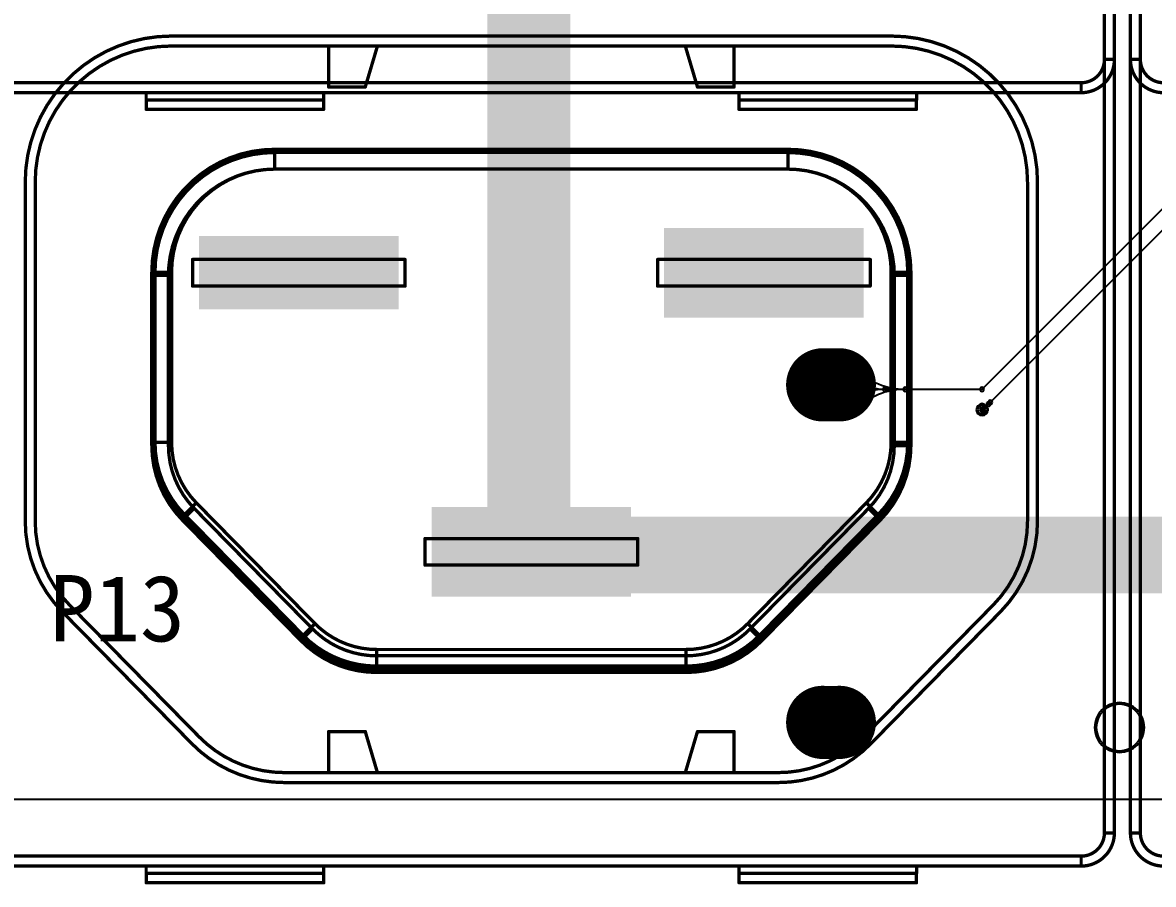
# Model space of a CAD drawing. Header units: inches. Extents: x 32166 to 66782, y 2386 to 7162.
# Drawn here: x 32930 to 33066.2, y 3474.1 to 3577.9 of the extents above; entities that cross this region are included whole.
import ezdxf

# ---------------------------------------------------------------- set-up
doc = ezdxf.new("R2010")
doc.units = ezdxf.units.IN
doc.header["$LTSCALE"] = 0.64311
doc.header["$MEASUREMENT"] = 0
for name, color, linetype in [('KEEPOUTLAYER', 6, 'CONTINUOUS'), ('MULTILAYER', 9, 'CONTINUOUS'), ('TOPLAYER', 1, 'CONTINUOUS'), ('TOPOVERLAY', 2, 'CONTINUOUS'), ('TOPSOLDER', 216, 'CONTINUOUS')]:
    doc.layers.add(name, color=color, linetype=linetype)
doc.styles.get("Standard").update_dxf_attribs({"font": 'txt', "width": 0.8})

msp = doc.modelspace()

# ---------------------------------------------------------------- linework, layer by layer
at = {"layer": 'KEEPOUTLAYER'}
msp.add_line((32676.92, 3484.36), (34016.92, 3484.36), dxfattribs=at)
at = {"layer": 'MULTILAYER'}
for points, const_width in [([(33026.34, 3534.25), (33028.34, 3534.25)], 8), ([(33026.34, 3493.61), (33028.34, 3493.61)], 8), ([(33027.94, 3496.53), (33026.74, 3496.53)], 2)]:
    msp.add_lwpolyline(points, dxfattribs=dict(at, const_width=const_width))
for points, const_width in [([(33026.34, 3532.25, 1), (33026.34, 3536.25, 1)], 4), ([(33028.34, 3532.25, 1), (33028.34, 3536.25, 1)], 4), ([(33026.34, 3491.61, 1), (33026.34, 3495.61, 1)], 4), ([(33028.34, 3491.61, 1), (33028.34, 3495.61, 1)], 4), ([(33026.74, 3496.03, 1), (33026.74, 3497.03, 1)], 1), ([(33027.94, 3496.03, 1), (33027.94, 3497.03, 1)], 1)]:
    msp.add_lwpolyline(points, format="xyb", close=True, dxfattribs=dict(at, const_width=const_width))
for centre, radius, start, end in [((33045.53, 3531.25), 0.5, 0, 180), ((33045.53, 3531.25), 0.5, 180, 0), ((33062.08, 3493), 2.8, 0, 180), ((33062.08, 3493), 2.8, 180, 0)]:
    msp.add_arc(centre, radius, start, end, dxfattribs=at)
for points in [[(33030.86, 3552.75), (33007.66, 3552.75), (33030.86, 3542.75), (33007.66, 3542.75)], [(32974.86, 3551.75), (32951.66, 3551.75), (32974.86, 3543.75), (32951.66, 3543.75)], [(32979.66, 3509.15), (33002.86, 3509.15), (32979.66, 3519.15), (33002.86, 3519.15)]]:
    msp.add_solid(points, dxfattribs=at)
at = {"layer": 'TOPLAYER'}
for p, q in [((33045.52, 3533.72), (33071.6, 3559.8)), ((33045.62, 3531.25), (33073.73, 3559.36)), ((33026.84, 3533.72), (33045.52, 3533.72)), ((33045.53, 3531.25), (33045.62, 3531.25))]:
    msp.add_line(p, q, dxfattribs=at)
for points, const_width in [([(33026.34, 3534.25), (33028.34, 3534.25)], 8), ([(33026.34, 3493.61), (33028.34, 3493.61)], 8), ([(33027.94, 3496.53), (33026.74, 3496.53)], 2)]:
    msp.add_lwpolyline(points, dxfattribs=dict(at, const_width=const_width))
for points, const_width in [([(33026.34, 3532.25, 1), (33026.34, 3536.25, 1)], 4), ([(33028.34, 3532.25, 1), (33028.34, 3536.25, 1)], 4), ([(33026.34, 3491.61, 1), (33026.34, 3495.61, 1)], 4), ([(33028.34, 3491.61, 1), (33028.34, 3495.61, 1)], 4), ([(33026.74, 3496.03, 1), (33026.74, 3497.03, 1)], 1), ([(33027.94, 3496.03, 1), (33027.94, 3497.03, 1)], 1)]:
    msp.add_lwpolyline(points, format="xyb", close=True, dxfattribs=dict(at, const_width=const_width))
for centre, radius, start, end in [((33030.31, 3536.19), 0.254, 0, 180), ((33030.31, 3536.19), 0.254, 180, 0), ((33036.27, 3542.15), 8.43, 225, 270), ((33029.59, 3535.47), 0.254, 0, 180), ((33029.59, 3535.47), 0.254, 180, 0), ((33033.82, 3539.7), 5.98, 224.9999, 269.9999), ((33026.84, 3533.72), 0.254, 0, 180), ((33026.84, 3533.72), 0.254, 180, 0), ((33033.82, 3527.75), 5.98, 90.0001, 135.0001), ((33036.27, 3525.29), 8.43, 90, 135), ((33033.82, 3533.72), 0.254, 0, 180), ((33033.82, 3533.72), 0.254, 0, 180), ((33033.82, 3533.72), 0.254, 180, 0), ((33033.82, 3533.72), 0.254, 180, 0), ((33036.27, 3533.72), 0.254, 0, 180), ((33036.27, 3533.72), 0.254, 0, 180), ((33036.27, 3533.72), 0.254, 180, 0), ((33036.27, 3533.72), 0.254, 180, 0), ((33045.52, 3533.72), 0.254, 0, 180), ((33045.52, 3533.72), 0.254, 0, 180), ((33045.52, 3533.72), 0.254, 180, 0), ((33045.52, 3533.72), 0.254, 180, 0), ((33029.59, 3531.97), 0.254, 0, 180), ((33029.59, 3531.97), 0.254, 180, 0), ((33045.53, 3531.74), 0.254, 0, 180), ((33045.53, 3533.14), 1.4, 270.0003, 315.0003), ((33047, 3531.25), 0.977, 134.9996, 179.9996), ((33046.31, 3531.94), 0.254, 0, 180), ((33046.31, 3531.94), 0.254, 180, 0), ((33046.52, 3532.15), 0.254, 0, 180), ((33046.52, 3532.15), 0.254, 180, 0), ((33030.31, 3531.25), 0.254, 0, 180), ((33030.31, 3531.25), 0.254, 180, 0), ((33045.53, 3531.25), 0.5, 0, 180), ((33045.53, 3531.25), 0.5, 180, 0), ((33045.53, 3531.74), 0.254, 180, 0), ((33045.53, 3531.25), 0.254, 0, 180), ((33045.53, 3531.25), 0.254, 180, 0), ((33045.62, 3531.25), 0.254, 0, 180), ((33045.62, 3531.25), 0.254, 0, 180), ((33045.62, 3531.25), 0.254, 180, 0), ((33045.62, 3531.25), 0.254, 180, 0), ((33046.02, 3531.25), 0.254, 0, 180), ((33046.02, 3531.25), 0.254, 180, 0), ((33026.49, 3496.35), 0.254, 0, 180), ((33025.65, 3497.19), 1.19, 314.9996, 359.9996), ((33026.84, 3497.19), 0.254, 0, 180), ((33026.84, 3497.19), 0.254, 0, 180), ((33026.84, 3497.19), 0.254, 180, 0), ((33026.84, 3497.19), 0.254, 180, 0), ((33028.03, 3497.19), 1.19, 180.0004, 225.0004), ((33027.19, 3496.35), 0.254, 0, 180), ((33026.49, 3496.35), 0.254, 180, 0), ((33027.19, 3496.35), 0.254, 180, 0), ((33062.08, 3493), 2.8, 0, 180), ((33062.08, 3493), 2.8, 180, 0)]:
    msp.add_arc(centre, radius, start, end, dxfattribs=at)
for points in [[(32985.97, 3516.37), (32995.97, 3516.37), (32985.97, 3610.37), (32995.97, 3610.37)], [(33030.86, 3552.75), (33007.66, 3552.75), (33030.86, 3542.75), (33007.66, 3542.75)], [(32974.86, 3551.75), (32951.66, 3551.75), (32974.86, 3543.75), (32951.66, 3543.75)], [(32979.66, 3509.15), (33002.86, 3509.15), (32979.66, 3519.15), (33002.86, 3519.15)], [(32979.97, 3509.17), (33719.97, 3509.17), (32979.97, 3518.37), (33719.97, 3518.37)]]:
    msp.add_solid(points, dxfattribs=at)
at = {"layer": 'TOPOVERLAY', "const_width": 0.4}
for points in [[(33060.26, 3573.43), (33060.26, 3675.43)], [(33061.46, 3573.43), (33061.46, 3675.43)], [(33063.39, 3573.43), (33063.39, 3675.43)], [(33064.59, 3573.43), (33064.59, 3675.43)], [(33060.26, 3480.31), (33060.26, 3582.31)], [(33061.46, 3480.31), (33061.46, 3582.31)], [(33063.39, 3480.31), (33063.39, 3582.31)], [(33064.59, 3480.31), (33064.59, 3582.31)], [(32947.9, 3576.25), (33034.62, 3576.25)], [(32947.9, 3575.05), (33034.62, 3575.05)], [(32966.86, 3570.11), (32966.86, 3574.99)], [(32971.26, 3570.11), (32972.71, 3574.99)], [(33009.81, 3574.99), (33011.26, 3570.11)], [(33015.66, 3570.11), (33015.66, 3574.99)], [(33060.26, 3573.43), (33061.46, 3573.43)], [(33063.39, 3573.43), (33064.59, 3573.43)], [(32925.06, 3570.63), (33057.46, 3570.63)], [(32966.86, 3570.11), (32971.26, 3570.11)], [(33011.26, 3570.11), (33015.66, 3570.11)], [(33057.46, 3569.43), (33057.46, 3570.63)], [(32925.06, 3569.43), (33057.46, 3569.43)], [(32944.88, 3568.55), (32944.88, 3569.43)], [(32944.88, 3568.55), (32966.26, 3568.55)], [(32944.89, 3567.43), (32944.89, 3568.55)], [(32966.26, 3567.43), (32966.26, 3569.43)], [(33016.26, 3567.43), (33016.26, 3569.43)], [(33016.26, 3568.55), (33037.64, 3568.55)], [(33037.63, 3567.43), (33037.63, 3568.55)], [(33037.64, 3568.55), (33037.64, 3569.43)], [(32944.89, 3567.43), (32966.26, 3567.43)], [(33016.26, 3567.43), (33037.63, 3567.43)], [(32960.36, 3560.23), (32960.36, 3562.61)], [(32960.36, 3562.61), (33022.16, 3562.61)], [(32960.36, 3562.23), (33022.16, 3562.23)], [(32960.36, 3560.23), (32960.36, 3562.23)], [(32960.36, 3562.23), (33022.16, 3562.23)], [(33022.16, 3560.23), (33022.16, 3562.61)], [(33022.16, 3560.23), (33022.16, 3562.23)], [(32960.36, 3560.23), (33022.16, 3560.23)], [(32960.36, 3560.23), (33022.16, 3560.23)], [(32930.32, 3517.84), (32930.32, 3558.67)], [(32931.52, 3517.84), (32931.52, 3558.67)], [(33051, 3517.84), (33051, 3558.67)], [(33052.2, 3517.84), (33052.2, 3558.67)], [(32950.46, 3546.15), (32950.46, 3549.35)], [(32950.46, 3549.35), (32976.06, 3549.35)], [(32976.06, 3546.15), (32976.06, 3549.35)], [(33006.46, 3546.15), (33006.46, 3549.35)], [(33006.46, 3549.35), (33032.06, 3549.35)], [(33032.06, 3546.15), (33032.06, 3549.35)], [(32945.56, 3527.35), (32945.56, 3547.81)], [(32945.56, 3547.81), (32947.94, 3547.81)], [(32945.56, 3526.95), (32945.56, 3547.43)], [(32945.56, 3547.43), (32947.56, 3547.43)], [(32945.94, 3527.35), (32945.94, 3547.81)], [(32947.56, 3526.95), (32947.56, 3547.43)], [(32947.94, 3527.35), (32947.94, 3547.81)], [(33034.58, 3527.35), (33034.58, 3547.81)], [(33034.58, 3547.81), (33036.96, 3547.81)], [(33034.96, 3526.95), (33034.96, 3547.43)], [(33034.96, 3547.43), (33036.96, 3547.43)], [(33036.58, 3527.35), (33036.58, 3547.81)], [(33036.96, 3527.35), (33036.96, 3547.81)], [(33036.96, 3526.95), (33036.96, 3547.43)], [(32950.46, 3546.15), (32976.06, 3546.15)], [(33006.46, 3546.15), (33032.06, 3546.15)], [(32945.56, 3527.35), (32947.94, 3527.35)], [(33034.58, 3527.35), (33036.96, 3527.35)], [(33034.96, 3526.95), (33036.96, 3526.95)], [(32949.23, 3518.37), (32950.93, 3520.04)], [(32949.23, 3517.98), (32950.66, 3519.38)], [(32950.66, 3519.38), (32964.93, 3504.86)], [(32950.93, 3520.04), (32965.21, 3505.5)], [(33017.31, 3505.5), (33031.59, 3520.04)], [(33017.59, 3504.86), (33031.86, 3519.38)], [(33031.59, 3520.04), (33033.29, 3518.37)], [(33031.86, 3519.38), (33033.29, 3517.98)], [(32949.23, 3518.37), (32963.52, 3503.84)], [(32949.5, 3518.64), (32963.78, 3504.1)], [(33018.74, 3504.1), (33033.02, 3518.64)], [(33019, 3503.84), (33033.29, 3518.37)], [(32949.23, 3517.98), (32963.5, 3503.46)], [(33019.02, 3503.46), (33033.29, 3517.98)], [(32978.46, 3512.55), (32978.46, 3515.75)], [(32978.46, 3515.75), (33004.06, 3515.75)], [(33004.06, 3512.55), (33004.06, 3515.75)], [(32978.46, 3512.55), (33004.06, 3512.55)], [(32935.64, 3507.76), (32951.26, 3491.87)], [(33031.27, 3491.87), (33046.88, 3507.76)], [(32934.79, 3506.92), (32950.4, 3491.03)], [(33032.12, 3491.03), (33047.73, 3506.92)], [(32963.5, 3503.46), (32964.93, 3504.86)], [(32963.52, 3503.84), (32965.21, 3505.5)], [(33017.31, 3505.5), (33019, 3503.84)], [(33017.59, 3504.86), (33019.02, 3503.46)], [(32972.65, 3500.01), (32972.65, 3502.39)], [(32972.65, 3502.39), (33009.88, 3502.39)], [(33009.88, 3500.01), (33009.88, 3502.39)], [(32972.63, 3499.63), (32972.63, 3501.63)], [(32972.63, 3501.63), (33009.89, 3501.63)], [(32972.65, 3500.39), (33009.88, 3500.39)], [(33009.89, 3499.63), (33009.89, 3501.63)], [(32972.63, 3499.63), (33009.89, 3499.63)], [(32972.65, 3500.01), (33009.88, 3500.01)], [(32966.86, 3487.62), (32966.86, 3492.51)], [(32966.86, 3492.51), (32971.26, 3492.51)], [(32971.26, 3492.51), (32972.71, 3487.62)], [(33009.81, 3487.62), (33011.26, 3492.51)], [(33011.26, 3492.51), (33015.66, 3492.51)], [(33015.66, 3487.62), (33015.66, 3492.51)], [(32961.51, 3487.57), (33021.01, 3487.57)], [(32961.51, 3486.37), (33021.01, 3486.37)], [(33060.26, 3480.31), (33061.46, 3480.31)], [(33063.39, 3480.31), (33064.59, 3480.31)], [(32925.06, 3477.51), (33057.46, 3477.51)], [(33057.46, 3476.31), (33057.46, 3477.51)], [(32925.06, 3476.31), (33057.46, 3476.31)], [(32944.88, 3475.43), (32944.88, 3476.31)], [(32966.26, 3474.31), (32966.26, 3476.31)], [(33016.26, 3474.31), (33016.26, 3476.31)], [(33037.64, 3475.43), (33037.64, 3476.31)], [(32944.88, 3475.43), (32966.26, 3475.43)], [(32944.89, 3474.31), (32944.89, 3475.43)], [(33016.26, 3475.43), (33037.64, 3475.43)], [(33037.63, 3474.31), (33037.63, 3475.43)], [(32944.89, 3474.31), (32966.26, 3474.31)], [(33016.26, 3474.31), (33037.63, 3474.31)]]:
    msp.add_lwpolyline(points, dxfattribs=at)
for points in [[(32930.32, 3558.67, -0.414214), (32947.9, 3576.25)], [(33034.62, 3576.25, -0.414214), (33052.2, 3558.67)], [(32931.52, 3558.67, -0.414214), (32947.9, 3575.05)], [(33034.62, 3575.05, -0.414214), (33051, 3558.67)], [(33060.26, 3573.43, -0.414214), (33057.46, 3570.63)], [(33061.46, 3573.43, -0.414214), (33057.46, 3569.43)], [(33067.39, 3569.43, -0.414214), (33063.39, 3573.43)], [(33067.39, 3570.63, -0.414214), (33064.59, 3573.43)], [(32945.56, 3547.81, -0.414214), (32960.36, 3562.61)], [(32945.56, 3547.43, -0.414214), (32960.36, 3562.23)], [(32945.94, 3547.81, -0.414214), (32960.36, 3562.23)], [(33022.16, 3562.61, -0.414214), (33036.96, 3547.81)], [(33022.16, 3562.23, -0.414214), (33036.58, 3547.81)], [(33022.16, 3562.23, -0.414214), (33036.96, 3547.43)], [(32947.56, 3547.43, -0.414214), (32960.36, 3560.23)], [(32947.94, 3547.81, -0.414214), (32960.36, 3560.23)], [(33022.16, 3560.23, -0.414214), (33034.58, 3547.81)], [(33022.16, 3560.23, -0.414214), (33034.96, 3547.43)], [(32949.23, 3518.37, -0.196645), (32945.56, 3527.35)], [(32949.23, 3517.98, -0.196645), (32945.56, 3526.95)], [(32949.5, 3518.64, -0.196645), (32945.94, 3527.35)], [(32950.66, 3519.38, -0.196645), (32947.56, 3526.95)], [(32950.93, 3520.04, -0.196645), (32947.94, 3527.35)], [(33034.58, 3527.35, -0.196645), (33031.59, 3520.04)], [(33034.96, 3526.95, -0.196645), (33031.86, 3519.38)], [(33036.58, 3527.35, -0.196645), (33033.02, 3518.64)], [(33036.96, 3527.35, -0.196645), (33033.29, 3518.37)], [(33036.96, 3526.95, -0.196645), (33033.29, 3517.98)], [(32934.79, 3506.92, -0.196645), (32930.32, 3517.84)], [(32935.64, 3507.76, -0.196645), (32931.52, 3517.84)], [(33051, 3517.84, -0.196645), (33046.88, 3507.76)], [(33052.2, 3517.84, -0.196645), (33047.73, 3506.92)], [(32972.63, 3501.63, -0.201181), (32964.93, 3504.86)], [(32972.65, 3502.39, -0.201181), (32965.21, 3505.5)], [(33017.31, 3505.5, -0.201181), (33009.88, 3502.39)], [(33017.59, 3504.86, -0.201181), (33009.89, 3501.63)], [(32972.63, 3499.63, -0.201181), (32963.5, 3503.46)], [(32972.65, 3500.01, -0.201181), (32963.52, 3503.84)], [(32972.65, 3500.39, -0.201181), (32963.78, 3504.1)], [(33018.74, 3504.1, -0.201181), (33009.88, 3500.39)], [(33019, 3503.84, -0.201181), (33009.88, 3500.01)], [(33019.02, 3503.46, -0.201181), (33009.89, 3499.63)], [(32961.51, 3486.37, -0.201181), (32950.4, 3491.03)], [(32961.51, 3487.57, -0.201181), (32951.26, 3491.87)], [(33031.27, 3491.87, -0.201181), (33021.01, 3487.57)], [(33032.12, 3491.03, -0.201181), (33021.01, 3486.37)], [(33060.26, 3480.31, -0.414214), (33057.46, 3477.51)], [(33061.46, 3480.31, -0.414214), (33057.46, 3476.31)], [(33067.39, 3476.31, -0.414214), (33063.39, 3480.31)], [(33067.39, 3477.51, -0.414214), (33064.59, 3480.31)]]:
    msp.add_lwpolyline(points, format="xyb", dxfattribs=at)
at = {"layer": 'TOPOVERLAY', "const_width": 0.2}
for points in [[(32947.8, 3576.25, 1), (32948, 3576.25, 1)], [(32947.8, 3576.25, 1), (32948, 3576.25, 1)], [(33034.52, 3576.25, 1), (33034.72, 3576.25, 1)], [(33034.52, 3576.25, 1), (33034.72, 3576.25, 1)], [(32947.8, 3575.05, 1), (32948, 3575.05, 1)], [(32947.8, 3575.05, 1), (32948, 3575.05, 1)], [(32966.76, 3574.99, 1), (32966.96, 3574.99, 1)], [(32972.61, 3574.99, 1), (32972.81, 3574.99, 1)], [(33009.71, 3574.99, 1), (33009.91, 3574.99, 1)], [(33015.56, 3574.99, 1), (33015.76, 3574.99, 1)], [(33034.52, 3575.05, 1), (33034.72, 3575.05, 1)], [(33034.52, 3575.05, 1), (33034.72, 3575.05, 1)], [(33060.16, 3573.43, 1), (33060.36, 3573.43, 1)], [(33060.16, 3573.43, 1), (33060.36, 3573.43, 1)], [(33060.16, 3573.43, 1), (33060.36, 3573.43, 1)], [(33061.36, 3573.43, 1), (33061.56, 3573.43, 1)], [(33061.36, 3573.43, 1), (33061.56, 3573.43, 1)], [(33061.36, 3573.43, 1), (33061.56, 3573.43, 1)], [(33063.29, 3573.43, 1), (33063.49, 3573.43, 1)], [(33063.29, 3573.43, 1), (33063.49, 3573.43, 1)], [(33063.29, 3573.43, 1), (33063.49, 3573.43, 1)], [(33064.49, 3573.43, 1), (33064.69, 3573.43, 1)], [(33064.49, 3573.43, 1), (33064.69, 3573.43, 1)], [(33064.49, 3573.43, 1), (33064.69, 3573.43, 1)], [(32966.76, 3570.11, 1), (32966.96, 3570.11, 1)], [(32966.76, 3570.11, 1), (32966.96, 3570.11, 1)], [(32971.16, 3570.11, 1), (32971.36, 3570.11, 1)], [(32971.16, 3570.11, 1), (32971.36, 3570.11, 1)], [(33011.16, 3570.11, 1), (33011.36, 3570.11, 1)], [(33011.16, 3570.11, 1), (33011.36, 3570.11, 1)], [(33015.56, 3570.11, 1), (33015.76, 3570.11, 1)], [(33015.56, 3570.11, 1), (33015.76, 3570.11, 1)], [(33057.36, 3570.63, 1), (33057.56, 3570.63, 1)], [(33057.36, 3570.63, 1), (33057.56, 3570.63, 1)], [(33057.36, 3570.63, 1), (33057.56, 3570.63, 1)], [(32944.78, 3569.43, 1), (32944.98, 3569.43, 1)], [(32944.78, 3568.55, 1), (32944.98, 3568.55, 1)], [(32944.78, 3568.55, 1), (32944.98, 3568.55, 1)], [(32944.79, 3568.55, 1), (32944.99, 3568.55, 1)], [(32966.16, 3569.43, 1), (32966.36, 3569.43, 1)], [(32966.16, 3568.55, 1), (32966.36, 3568.55, 1)], [(33016.16, 3569.43, 1), (33016.36, 3569.43, 1)], [(33016.16, 3568.55, 1), (33016.36, 3568.55, 1)], [(33037.53, 3568.55, 1), (33037.73, 3568.55, 1)], [(33037.54, 3569.43, 1), (33037.74, 3569.43, 1)], [(33037.54, 3568.55, 1), (33037.74, 3568.55, 1)], [(33037.54, 3568.55, 1), (33037.74, 3568.55, 1)], [(33057.36, 3569.43, 1), (33057.56, 3569.43, 1)], [(33057.36, 3569.43, 1), (33057.56, 3569.43, 1)], [(33057.36, 3569.43, 1), (33057.56, 3569.43, 1)], [(32944.79, 3567.43, 1), (32944.99, 3567.43, 1)], [(32944.79, 3567.43, 1), (32944.99, 3567.43, 1)], [(32966.16, 3567.43, 1), (32966.36, 3567.43, 1)], [(32966.16, 3567.43, 1), (32966.36, 3567.43, 1)], [(33016.16, 3567.43, 1), (33016.36, 3567.43, 1)], [(33016.16, 3567.43, 1), (33016.36, 3567.43, 1)], [(33037.53, 3567.43, 1), (33037.73, 3567.43, 1)], [(33037.53, 3567.43, 1), (33037.73, 3567.43, 1)], [(32960.26, 3562.61, 1), (32960.46, 3562.61, 1)], [(32960.26, 3562.61, 1), (32960.46, 3562.61, 1)], [(32960.26, 3562.61, 1), (32960.46, 3562.61, 1)], [(32960.26, 3562.23, 1), (32960.46, 3562.23, 1)], [(32960.26, 3562.23, 1), (32960.46, 3562.23, 1)], [(32960.26, 3562.23, 1), (32960.46, 3562.23, 1)], [(32960.26, 3562.23, 1), (32960.46, 3562.23, 1)], [(32960.26, 3562.23, 1), (32960.46, 3562.23, 1)], [(33022.06, 3562.61, 1), (33022.26, 3562.61, 1)], [(33022.06, 3562.61, 1), (33022.26, 3562.61, 1)], [(33022.06, 3562.61, 1), (33022.26, 3562.61, 1)], [(33022.06, 3562.23, 1), (33022.26, 3562.23, 1)], [(33022.06, 3562.23, 1), (33022.26, 3562.23, 1)], [(33022.06, 3562.23, 1), (33022.26, 3562.23, 1)], [(33022.06, 3562.23, 1), (33022.26, 3562.23, 1)], [(33022.06, 3562.23, 1), (33022.26, 3562.23, 1)], [(32960.26, 3560.23, 1), (32960.46, 3560.23, 1)], [(32960.26, 3560.23, 1), (32960.46, 3560.23, 1)], [(32960.26, 3560.23, 1), (32960.46, 3560.23, 1)], [(32960.26, 3560.23, 1), (32960.46, 3560.23, 1)], [(32960.26, 3560.23, 1), (32960.46, 3560.23, 1)], [(32960.26, 3560.23, 1), (32960.46, 3560.23, 1)], [(33022.06, 3560.23, 1), (33022.26, 3560.23, 1)], [(33022.06, 3560.23, 1), (33022.26, 3560.23, 1)], [(33022.06, 3560.23, 1), (33022.26, 3560.23, 1)], [(33022.06, 3560.23, 1), (33022.26, 3560.23, 1)], [(33022.06, 3560.23, 1), (33022.26, 3560.23, 1)], [(33022.06, 3560.23, 1), (33022.26, 3560.23, 1)], [(32930.22, 3558.67, 1), (32930.42, 3558.67, 1)], [(32930.22, 3558.67, 1), (32930.42, 3558.67, 1)], [(32931.42, 3558.67, 1), (32931.62, 3558.67, 1)], [(32931.42, 3558.67, 1), (32931.62, 3558.67, 1)], [(33050.9, 3558.67, 1), (33051.1, 3558.67, 1)], [(33050.9, 3558.67, 1), (33051.1, 3558.67, 1)], [(33052.1, 3558.67, 1), (33052.3, 3558.67, 1)], [(33052.1, 3558.67, 1), (33052.3, 3558.67, 1)], [(32950.36, 3549.35, 1), (32950.56, 3549.35, 1)], [(32950.36, 3549.35, 1), (32950.56, 3549.35, 1)], [(32975.96, 3549.35, 1), (32976.16, 3549.35, 1)], [(32975.96, 3549.35, 1), (32976.16, 3549.35, 1)], [(33006.36, 3549.35, 1), (33006.56, 3549.35, 1)], [(33006.36, 3549.35, 1), (33006.56, 3549.35, 1)], [(33031.96, 3549.35, 1), (33032.16, 3549.35, 1)], [(33031.96, 3549.35, 1), (33032.16, 3549.35, 1)], [(32945.46, 3547.81, 1), (32945.66, 3547.81, 1)], [(32945.46, 3547.81, 1), (32945.66, 3547.81, 1)], [(32945.46, 3547.81, 1), (32945.66, 3547.81, 1)], [(32945.46, 3547.43, 1), (32945.66, 3547.43, 1)], [(32945.46, 3547.43, 1), (32945.66, 3547.43, 1)], [(32945.46, 3547.43, 1), (32945.66, 3547.43, 1)], [(32945.84, 3547.81, 1), (32946.04, 3547.81, 1)], [(32945.84, 3547.81, 1), (32946.04, 3547.81, 1)], [(32947.46, 3547.43, 1), (32947.66, 3547.43, 1)], [(32947.46, 3547.43, 1), (32947.66, 3547.43, 1)], [(32947.46, 3547.43, 1), (32947.66, 3547.43, 1)], [(32947.84, 3547.81, 1), (32948.04, 3547.81, 1)], [(32947.84, 3547.81, 1), (32948.04, 3547.81, 1)], [(32947.84, 3547.81, 1), (32948.04, 3547.81, 1)], [(33034.48, 3547.81, 1), (33034.68, 3547.81, 1)], [(33034.48, 3547.81, 1), (33034.68, 3547.81, 1)], [(33034.48, 3547.81, 1), (33034.68, 3547.81, 1)], [(33034.86, 3547.43, 1), (33035.06, 3547.43, 1)], [(33034.86, 3547.43, 1), (33035.06, 3547.43, 1)], [(33034.86, 3547.43, 1), (33035.06, 3547.43, 1)], [(33036.48, 3547.81, 1), (33036.68, 3547.81, 1)], [(33036.48, 3547.81, 1), (33036.68, 3547.81, 1)], [(33036.86, 3547.81, 1), (33037.06, 3547.81, 1)], [(33036.86, 3547.81, 1), (33037.06, 3547.81, 1)], [(33036.86, 3547.81, 1), (33037.06, 3547.81, 1)], [(33036.86, 3547.43, 1), (33037.06, 3547.43, 1)], [(33036.86, 3547.43, 1), (33037.06, 3547.43, 1)], [(33036.86, 3547.43, 1), (33037.06, 3547.43, 1)], [(32950.36, 3546.15, 1), (32950.56, 3546.15, 1)], [(32950.36, 3546.15, 1), (32950.56, 3546.15, 1)], [(32975.96, 3546.15, 1), (32976.16, 3546.15, 1)], [(32975.96, 3546.15, 1), (32976.16, 3546.15, 1)], [(33006.36, 3546.15, 1), (33006.56, 3546.15, 1)], [(33006.36, 3546.15, 1), (33006.56, 3546.15, 1)], [(33031.96, 3546.15, 1), (33032.16, 3546.15, 1)], [(33031.96, 3546.15, 1), (33032.16, 3546.15, 1)], [(32945.46, 3527.35, 1), (32945.66, 3527.35, 1)], [(32945.46, 3527.35, 1), (32945.66, 3527.35, 1)], [(32945.46, 3527.35, 1), (32945.66, 3527.35, 1)], [(32945.46, 3526.95, 1), (32945.66, 3526.95, 1)], [(32945.46, 3526.95, 1), (32945.66, 3526.95, 1)], [(32945.84, 3527.35, 1), (32946.04, 3527.35, 1)], [(32945.84, 3527.35, 1), (32946.04, 3527.35, 1)], [(32947.46, 3526.95, 1), (32947.66, 3526.95, 1)], [(32947.46, 3526.95, 1), (32947.66, 3526.95, 1)], [(32947.84, 3527.35, 1), (32948.04, 3527.35, 1)], [(32947.84, 3527.35, 1), (32948.04, 3527.35, 1)], [(32947.84, 3527.35, 1), (32948.04, 3527.35, 1)], [(33034.48, 3527.35, 1), (33034.68, 3527.35, 1)], [(33034.48, 3527.35, 1), (33034.68, 3527.35, 1)], [(33034.48, 3527.35, 1), (33034.68, 3527.35, 1)], [(33034.86, 3526.95, 1), (33035.06, 3526.95, 1)], [(33034.86, 3526.95, 1), (33035.06, 3526.95, 1)], [(33034.86, 3526.95, 1), (33035.06, 3526.95, 1)], [(33036.48, 3527.35, 1), (33036.68, 3527.35, 1)], [(33036.48, 3527.35, 1), (33036.68, 3527.35, 1)], [(33036.86, 3527.35, 1), (33037.06, 3527.35, 1)], [(33036.86, 3527.35, 1), (33037.06, 3527.35, 1)], [(33036.86, 3527.35, 1), (33037.06, 3527.35, 1)], [(33036.86, 3526.95, 1), (33037.06, 3526.95, 1)], [(33036.86, 3526.95, 1), (33037.06, 3526.95, 1)], [(33036.86, 3526.95, 1), (33037.06, 3526.95, 1)], [(32950.56, 3519.38, 1), (32950.76, 3519.38, 1)], [(32950.56, 3519.38, 1), (32950.76, 3519.38, 1)], [(32950.56, 3519.38, 1), (32950.76, 3519.38, 1)], [(32950.83, 3520.04, 1), (32951.03, 3520.04, 1)], [(32950.83, 3520.04, 1), (32951.03, 3520.04, 1)], [(32950.83, 3520.04, 1), (32951.03, 3520.04, 1)], [(33031.49, 3520.04, 1), (33031.69, 3520.04, 1)], [(33031.49, 3520.04, 1), (33031.69, 3520.04, 1)], [(33031.49, 3520.04, 1), (33031.69, 3520.04, 1)], [(33031.76, 3519.38, 1), (33031.96, 3519.38, 1)], [(33031.76, 3519.38, 1), (33031.96, 3519.38, 1)], [(33031.76, 3519.38, 1), (33031.96, 3519.38, 1)], [(32949.13, 3518.37, 1), (32949.33, 3518.37, 1)], [(32949.13, 3518.37, 1), (32949.33, 3518.37, 1)], [(32949.13, 3518.37, 1), (32949.33, 3518.37, 1)], [(32949.4, 3518.64, 1), (32949.6, 3518.64, 1)], [(32949.4, 3518.64, 1), (32949.6, 3518.64, 1)], [(33032.92, 3518.64, 1), (33033.12, 3518.64, 1)], [(33032.92, 3518.64, 1), (33033.12, 3518.64, 1)], [(33033.19, 3518.37, 1), (33033.39, 3518.37, 1)], [(33033.19, 3518.37, 1), (33033.39, 3518.37, 1)], [(33033.19, 3518.37, 1), (33033.39, 3518.37, 1)], [(32930.22, 3517.84, 1), (32930.42, 3517.84, 1)], [(32930.22, 3517.84, 1), (32930.42, 3517.84, 1)], [(32931.42, 3517.84, 1), (32931.62, 3517.84, 1)], [(32931.42, 3517.84, 1), (32931.62, 3517.84, 1)], [(32949.13, 3517.98, 1), (32949.33, 3517.98, 1)], [(32949.13, 3517.98, 1), (32949.33, 3517.98, 1)], [(32949.13, 3517.98, 1), (32949.33, 3517.98, 1)], [(33033.19, 3517.98, 1), (33033.39, 3517.98, 1)], [(33033.19, 3517.98, 1), (33033.39, 3517.98, 1)], [(33033.19, 3517.98, 1), (33033.39, 3517.98, 1)], [(33050.9, 3517.84, 1), (33051.1, 3517.84, 1)], [(33050.9, 3517.84, 1), (33051.1, 3517.84, 1)], [(33052.1, 3517.84, 1), (33052.3, 3517.84, 1)], [(33052.1, 3517.84, 1), (33052.3, 3517.84, 1)], [(32978.36, 3515.75, 1), (32978.56, 3515.75, 1)], [(32978.36, 3515.75, 1), (32978.56, 3515.75, 1)], [(33003.96, 3515.75, 1), (33004.16, 3515.75, 1)], [(33003.96, 3515.75, 1), (33004.16, 3515.75, 1)], [(32978.36, 3512.55, 1), (32978.56, 3512.55, 1)], [(32978.36, 3512.55, 1), (32978.56, 3512.55, 1)], [(33003.96, 3512.55, 1), (33004.16, 3512.55, 1)], [(33003.96, 3512.55, 1), (33004.16, 3512.55, 1)], [(32935.54, 3507.76, 1), (32935.74, 3507.76, 1)], [(32935.54, 3507.76, 1), (32935.74, 3507.76, 1)], [(33046.78, 3507.76, 1), (33046.98, 3507.76, 1)], [(33046.78, 3507.76, 1), (33046.98, 3507.76, 1)], [(32934.69, 3506.92, 1), (32934.89, 3506.92, 1)], [(32934.69, 3506.92, 1), (32934.89, 3506.92, 1)], [(33047.63, 3506.92, 1), (33047.83, 3506.92, 1)], [(33047.63, 3506.92, 1), (33047.83, 3506.92, 1)], [(32964.83, 3504.86, 1), (32965.03, 3504.86, 1)], [(32964.83, 3504.86, 1), (32965.03, 3504.86, 1)], [(32964.83, 3504.86, 1), (32965.03, 3504.86, 1)], [(32965.11, 3505.5, 1), (32965.31, 3505.5, 1)], [(32965.11, 3505.5, 1), (32965.31, 3505.5, 1)], [(32965.11, 3505.5, 1), (32965.31, 3505.5, 1)], [(33017.21, 3505.5, 1), (33017.41, 3505.5, 1)], [(33017.21, 3505.5, 1), (33017.41, 3505.5, 1)], [(33017.21, 3505.5, 1), (33017.41, 3505.5, 1)], [(33017.49, 3504.86, 1), (33017.69, 3504.86, 1)], [(33017.49, 3504.86, 1), (33017.69, 3504.86, 1)], [(33017.49, 3504.86, 1), (33017.69, 3504.86, 1)], [(32963.4, 3503.46, 1), (32963.6, 3503.46, 1)], [(32963.4, 3503.46, 1), (32963.6, 3503.46, 1)], [(32963.4, 3503.46, 1), (32963.6, 3503.46, 1)], [(32963.42, 3503.84, 1), (32963.62, 3503.84, 1)], [(32963.42, 3503.84, 1), (32963.62, 3503.84, 1)], [(32963.42, 3503.84, 1), (32963.62, 3503.84, 1)], [(32963.68, 3504.1, 1), (32963.88, 3504.1, 1)], [(32963.68, 3504.1, 1), (32963.88, 3504.1, 1)], [(33018.64, 3504.1, 1), (33018.84, 3504.1, 1)], [(33018.64, 3504.1, 1), (33018.84, 3504.1, 1)], [(33018.9, 3503.84, 1), (33019.1, 3503.84, 1)], [(33018.9, 3503.84, 1), (33019.1, 3503.84, 1)], [(33018.9, 3503.84, 1), (33019.1, 3503.84, 1)], [(33018.92, 3503.46, 1), (33019.12, 3503.46, 1)], [(33018.92, 3503.46, 1), (33019.12, 3503.46, 1)], [(33018.92, 3503.46, 1), (33019.12, 3503.46, 1)], [(32972.55, 3502.39, 1), (32972.75, 3502.39, 1)], [(32972.55, 3502.39, 1), (32972.75, 3502.39, 1)], [(32972.55, 3502.39, 1), (32972.75, 3502.39, 1)], [(33009.78, 3502.39, 1), (33009.98, 3502.39, 1)], [(33009.78, 3502.39, 1), (33009.98, 3502.39, 1)], [(33009.78, 3502.39, 1), (33009.98, 3502.39, 1)], [(32972.53, 3501.63, 1), (32972.73, 3501.63, 1)], [(32972.53, 3501.63, 1), (32972.73, 3501.63, 1)], [(32972.53, 3501.63, 1), (32972.73, 3501.63, 1)], [(32972.55, 3500.39, 1), (32972.75, 3500.39, 1)], [(32972.55, 3500.39, 1), (32972.75, 3500.39, 1)], [(33009.78, 3500.39, 1), (33009.98, 3500.39, 1)], [(33009.78, 3500.39, 1), (33009.98, 3500.39, 1)], [(33009.79, 3501.63, 1), (33009.99, 3501.63, 1)], [(33009.79, 3501.63, 1), (33009.99, 3501.63, 1)], [(33009.79, 3501.63, 1), (33009.99, 3501.63, 1)], [(32972.53, 3499.63, 1), (32972.73, 3499.63, 1)], [(32972.53, 3499.63, 1), (32972.73, 3499.63, 1)], [(32972.53, 3499.63, 1), (32972.73, 3499.63, 1)], [(32972.55, 3500.01, 1), (32972.75, 3500.01, 1)], [(32972.55, 3500.01, 1), (32972.75, 3500.01, 1)], [(32972.55, 3500.01, 1), (32972.75, 3500.01, 1)], [(33009.78, 3500.01, 1), (33009.98, 3500.01, 1)], [(33009.78, 3500.01, 1), (33009.98, 3500.01, 1)], [(33009.78, 3500.01, 1), (33009.98, 3500.01, 1)], [(33009.79, 3499.63, 1), (33009.99, 3499.63, 1)], [(33009.79, 3499.63, 1), (33009.99, 3499.63, 1)], [(33009.79, 3499.63, 1), (33009.99, 3499.63, 1)], [(32966.76, 3492.51, 1), (32966.96, 3492.51, 1)], [(32966.76, 3492.51, 1), (32966.96, 3492.51, 1)], [(32971.16, 3492.51, 1), (32971.36, 3492.51, 1)], [(32971.16, 3492.51, 1), (32971.36, 3492.51, 1)], [(33011.16, 3492.51, 1), (33011.36, 3492.51, 1)], [(33011.16, 3492.51, 1), (33011.36, 3492.51, 1)], [(33015.56, 3492.51, 1), (33015.76, 3492.51, 1)], [(33015.56, 3492.51, 1), (33015.76, 3492.51, 1)], [(32950.3, 3491.03, 1), (32950.5, 3491.03, 1)], [(32950.3, 3491.03, 1), (32950.5, 3491.03, 1)], [(32951.16, 3491.87, 1), (32951.36, 3491.87, 1)], [(32951.16, 3491.87, 1), (32951.36, 3491.87, 1)], [(33031.17, 3491.87, 1), (33031.37, 3491.87, 1)], [(33031.17, 3491.87, 1), (33031.37, 3491.87, 1)], [(33032.02, 3491.03, 1), (33032.22, 3491.03, 1)], [(33032.02, 3491.03, 1), (33032.22, 3491.03, 1)], [(32961.41, 3487.57, 1), (32961.61, 3487.57, 1)], [(32961.41, 3487.57, 1), (32961.61, 3487.57, 1)], [(32966.76, 3487.62, 1), (32966.96, 3487.62, 1)], [(32972.61, 3487.62, 1), (32972.81, 3487.62, 1)], [(33009.71, 3487.62, 1), (33009.91, 3487.62, 1)], [(33015.56, 3487.62, 1), (33015.76, 3487.62, 1)], [(33020.91, 3487.57, 1), (33021.11, 3487.57, 1)], [(33020.91, 3487.57, 1), (33021.11, 3487.57, 1)], [(32961.41, 3486.37, 1), (32961.61, 3486.37, 1)], [(32961.41, 3486.37, 1), (32961.61, 3486.37, 1)], [(33020.91, 3486.37, 1), (33021.11, 3486.37, 1)], [(33020.91, 3486.37, 1), (33021.11, 3486.37, 1)], [(33060.16, 3480.31, 1), (33060.36, 3480.31, 1)], [(33060.16, 3480.31, 1), (33060.36, 3480.31, 1)], [(33060.16, 3480.31, 1), (33060.36, 3480.31, 1)], [(33061.36, 3480.31, 1), (33061.56, 3480.31, 1)], [(33061.36, 3480.31, 1), (33061.56, 3480.31, 1)], [(33061.36, 3480.31, 1), (33061.56, 3480.31, 1)], [(33063.29, 3480.31, 1), (33063.49, 3480.31, 1)], [(33063.29, 3480.31, 1), (33063.49, 3480.31, 1)], [(33063.29, 3480.31, 1), (33063.49, 3480.31, 1)], [(33064.49, 3480.31, 1), (33064.69, 3480.31, 1)], [(33064.49, 3480.31, 1), (33064.69, 3480.31, 1)], [(33064.49, 3480.31, 1), (33064.69, 3480.31, 1)], [(33057.36, 3477.51, 1), (33057.56, 3477.51, 1)], [(33057.36, 3477.51, 1), (33057.56, 3477.51, 1)], [(33057.36, 3477.51, 1), (33057.56, 3477.51, 1)], [(32944.78, 3476.31, 1), (32944.98, 3476.31, 1)], [(32966.16, 3476.31, 1), (32966.36, 3476.31, 1)], [(33016.16, 3476.31, 1), (33016.36, 3476.31, 1)], [(33037.54, 3476.31, 1), (33037.74, 3476.31, 1)], [(33057.36, 3476.31, 1), (33057.56, 3476.31, 1)], [(33057.36, 3476.31, 1), (33057.56, 3476.31, 1)], [(33057.36, 3476.31, 1), (33057.56, 3476.31, 1)], [(32944.78, 3475.43, 1), (32944.98, 3475.43, 1)], [(32944.78, 3475.43, 1), (32944.98, 3475.43, 1)], [(32944.79, 3475.43, 1), (32944.99, 3475.43, 1)], [(32966.16, 3475.43, 1), (32966.36, 3475.43, 1)], [(33016.16, 3475.43, 1), (33016.36, 3475.43, 1)], [(33037.53, 3475.43, 1), (33037.73, 3475.43, 1)], [(33037.54, 3475.43, 1), (33037.74, 3475.43, 1)], [(33037.54, 3475.43, 1), (33037.74, 3475.43, 1)], [(32944.79, 3474.31, 1), (32944.99, 3474.31, 1)], [(32944.79, 3474.31, 1), (32944.99, 3474.31, 1)], [(32966.16, 3474.31, 1), (32966.36, 3474.31, 1)], [(32966.16, 3474.31, 1), (32966.36, 3474.31, 1)], [(33016.16, 3474.31, 1), (33016.36, 3474.31, 1)], [(33016.16, 3474.31, 1), (33016.36, 3474.31, 1)], [(33037.53, 3474.31, 1), (33037.73, 3474.31, 1)], [(33037.53, 3474.31, 1), (33037.73, 3474.31, 1)]]:
    msp.add_lwpolyline(points, format="xyb", close=True, dxfattribs=at)
at = {"layer": 'TOPSOLDER'}
for points, const_width in [([(33026.34, 3534.25), (33028.34, 3534.25)], 8.81), ([(33026.34, 3493.61), (33028.34, 3493.61)], 8.81), ([(33027.94, 3496.53), (33026.74, 3496.53)], 2.81)]:
    msp.add_lwpolyline(points, dxfattribs=dict(at, const_width=const_width))
for points, const_width in [([(33026.34, 3532.05, 1), (33026.34, 3536.46, 1)], 4.41), ([(33028.34, 3532.05, 1), (33028.34, 3536.46, 1)], 4.41), ([(33026.34, 3491.41, 1), (33026.34, 3495.82, 1)], 4.41), ([(33028.34, 3491.41, 1), (33028.34, 3495.82, 1)], 4.41), ([(33026.74, 3495.83, 1), (33026.74, 3497.24, 1)], 1.41), ([(33027.94, 3495.83, 1), (33027.94, 3497.24, 1)], 1.41)]:
    msp.add_lwpolyline(points, format="xyb", close=True, dxfattribs=dict(at, const_width=const_width))
for centre, radius, start, end in [((33045.53, 3531.25), 0.703, 0, 180), ((33045.53, 3531.25), 0.703, 180, 0), ((33062.08, 3493), 3, 0, 180), ((33062.08, 3493), 3, 180, 0)]:
    msp.add_arc(centre, radius, start, end, dxfattribs=at)
for points in [[(33031.27, 3553.16), (33007.25, 3553.16), (33031.27, 3542.35), (33007.25, 3542.35)], [(32975.27, 3552.16), (32951.25, 3552.16), (32975.27, 3543.35), (32951.25, 3543.35)], [(32979.25, 3508.75), (33003.27, 3508.75), (32979.25, 3519.56), (33003.27, 3519.56)]]:
    msp.add_solid(points, dxfattribs=at)

# ---------------------------------------------------------------- texts
at = {"layer": 'TOPOVERLAY'}
msp.add_text('P13', height=8, rotation=360, dxfattribs=at).set_placement((32933.24, 3503.36))

doc.saveas('drawing.dxf')
